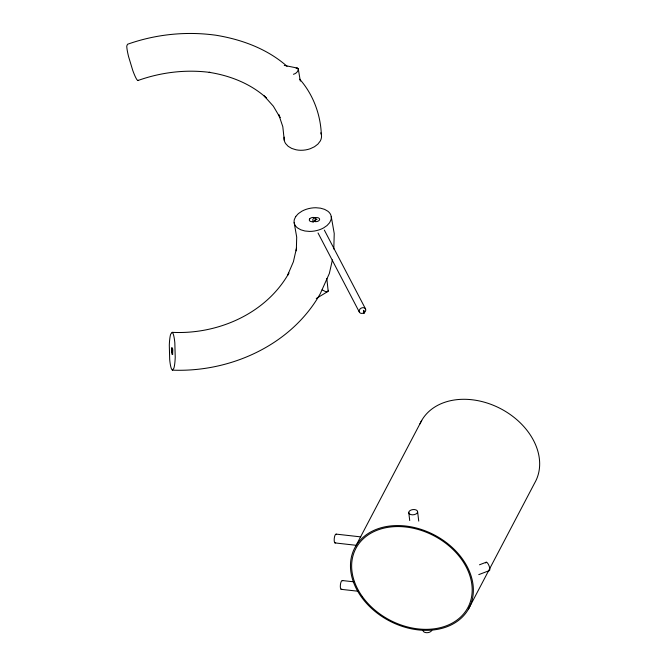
<?xml version="1.0" encoding="UTF-8"?>
<svg xmlns="http://www.w3.org/2000/svg" width="666" height="666" viewBox="0 0 666 666"><rect width="100%" height="100%" fill="white"/><g stroke="black" fill="none" stroke-linecap="round" stroke-linejoin="round"><path stroke-width="1" d="M333.799 249.026L334.232 233.533L331.252 216.575M171.778 349.367L172.361 347.918A3.53 0.566 89.2 0 1 172.785 350.399L172.611 354.121M172.644 354.578L171.645 347.802L172.619 354.254L172.169 354.553A3.53 0.566 89.2 0 1 171.745 352.073L171.895 350.291M332.417 259.882L329.337 273.493L320.329 293.589C291.3 345.163 230.236 372.527 172.377 370.138L171.595 369.164A19.389 3.089 89.2 0 1 169.697 359.607L169.306 345.138A18.506 2.947 89.2 0 1 170.646 334.249L172.153 332.342C217.624 334.673 266.05 313.753 288.902 273.085L287.62 275.2L293.398 261.755L296.52 247.952L296.32 250.849L296.703 237.154L294.147 222.577M326.815 278.521L328.205 291.275L316.25 298.51M355.444 546.661L421.736 420.396M468.381 609.257A64.577 48.51 27.7 0 0 404.695 525.915A64.577 48.51 27.7 0 0 362.67 598.701A64.577 48.51 27.7 0 0 468.381 609.257L534.673 482.992A64.577 48.51 27.7 0 0 500.183 408.441A64.577 48.51 27.7 0 0 419.971 423.867M287.021 66.284C267.133 48.735 241.467 39.369 215.568 35.173L214.344 35.023C185.156 31.227 155.245 34.399 127.514 44.272L126.765 46.079A19.389 2.481 73.2 0 0 128.546 56.51L132.75 70.405A18.506 2.364 73.2 0 0 136.896 79.62L137.82 80.561L138.395 80.27M172.377 370.138L173.884 368.223A18.506 2.947 89.2 0 0 175.225 357.334L174.833 342.865A19.389 3.089 89.2 0 0 172.935 333.308L172.153 332.342M479.503 564.785L486.205 562.237M478.779 574.625L489.319 570.612M327.855 291.6L325.666 291.658L322.111 289.852M137.82 80.561C160.981 72.244 185.956 69.231 210.381 72.477L209.157 72.336C230.028 75.599 250.433 83.583 266.275 97.835L264.169 95.929L273.335 106.177L280.053 117.557L278.738 114.585L282.809 126.698L284.299 140.484M296.12 68.223L297.502 68.099L298.26 68.806L300.324 81.11M293.423 74.276C295.87 73.751 298.443 71.453 298.26 68.806M336.28 534.132L360.797 536.888M334.956 542.915L356.41 545.329M342.416 580.544L353.729 581.818M341.092 589.318L358.574 591.291M284.274 65.401L297.502 68.099M299.683 79.179C313.053 94.289 320.562 114.319 321.328 134.424M324.334 230.07L365.617 309.099A3.48 2.731 -27.6 0 1 361.796 313.453A3.48 2.731 -27.6 0 1 359.956 309.091A3.48 2.731 -27.6 0 1 365.617 309.099M318.023 232.967L359.299 311.996M328.155 290.293L328.305 290.826M417.632 511.963A4.471 2.622 -6.9 0 1 410.764 514.577A4.471 2.622 -6.9 0 1 411.163 509.99A4.471 2.622 -6.9 0 1 417.632 511.963L418.739 521.103M408.741 512.387L409.723 520.521M313.112 222.319A3.48 2.731 -27.6 0 1 313.395 221.57M314.535 220.263A3.48 2.731 -27.6 0 1 317.041 219.414M320.804 132.825A19.389 12.929 -6.2 0 1 320.246 141.059L317.882 144.122L314.485 146.736L310.306 148.709A18.506 12.338 -6.2 0 1 295.97 149.767L291.691 148.41L288.17 146.312L285.647 143.606A19.389 12.929 -6.2 0 1 284.207 137.154M335.689 542.673A4.471 1.357 -83.6 0 1 334.265 538.403A4.471 1.357 -83.6 0 1 336.588 534.457M488.911 570.571A4.471 1.415 69.1 0 0 489.718 568.181A4.471 1.415 69.1 0 0 487.629 563.186L487.096 562.595A4.471 1.415 69.1 0 0 485.73 562.986M341.816 589.085A4.471 1.357 -83.6 0 1 340.401 584.815A4.471 1.357 -83.6 0 1 342.724 580.869M431.901 629.836A4.471 2.622 -6.9 0 1 426.648 632.708A4.471 2.622 -6.9 0 1 423.226 629.578M363.786 310.389L363.961 313.378L363.786 310.389M295.779 216.45L294.339 219.514A19.389 11.755 -10 0 0 297.486 227.905L300.791 229.795L304.903 230.994L309.548 231.418A18.506 11.222 -10 0 0 323.451 227.997L327.023 225.549L329.62 222.702L331.06 219.647A19.389 11.755 -10 0 0 327.913 211.255L324.608 209.365L320.496 208.167L315.851 207.742A18.506 11.222 -10 0 0 301.948 211.164L298.376 213.603L295.779 216.45M309.69 218.906L309.39 219.464A3.53 2.14 -10 0 0 310.406 221.387L311.963 221.728A3.372 2.048 -10 0 0 315.193 220.762L316.009 219.697A3.53 2.14 -10 0 0 314.993 217.774L313.436 217.424A3.372 2.048 -10 0 0 310.206 218.398L309.69 218.906M314.535 221.545A3.48 2.04 -6.9 0 0 319.638 219.28A3.48 2.04 -6.9 0 0 314.369 218.015A3.48 2.04 -6.9 0 0 314.535 221.545M362.362 596.611A63.328 47.577 27.7 0 0 466.408 610.106A63.328 47.577 27.7 0 0 406.976 527.156A63.328 47.577 27.7 0 0 362.362 596.611"/></g></svg>
